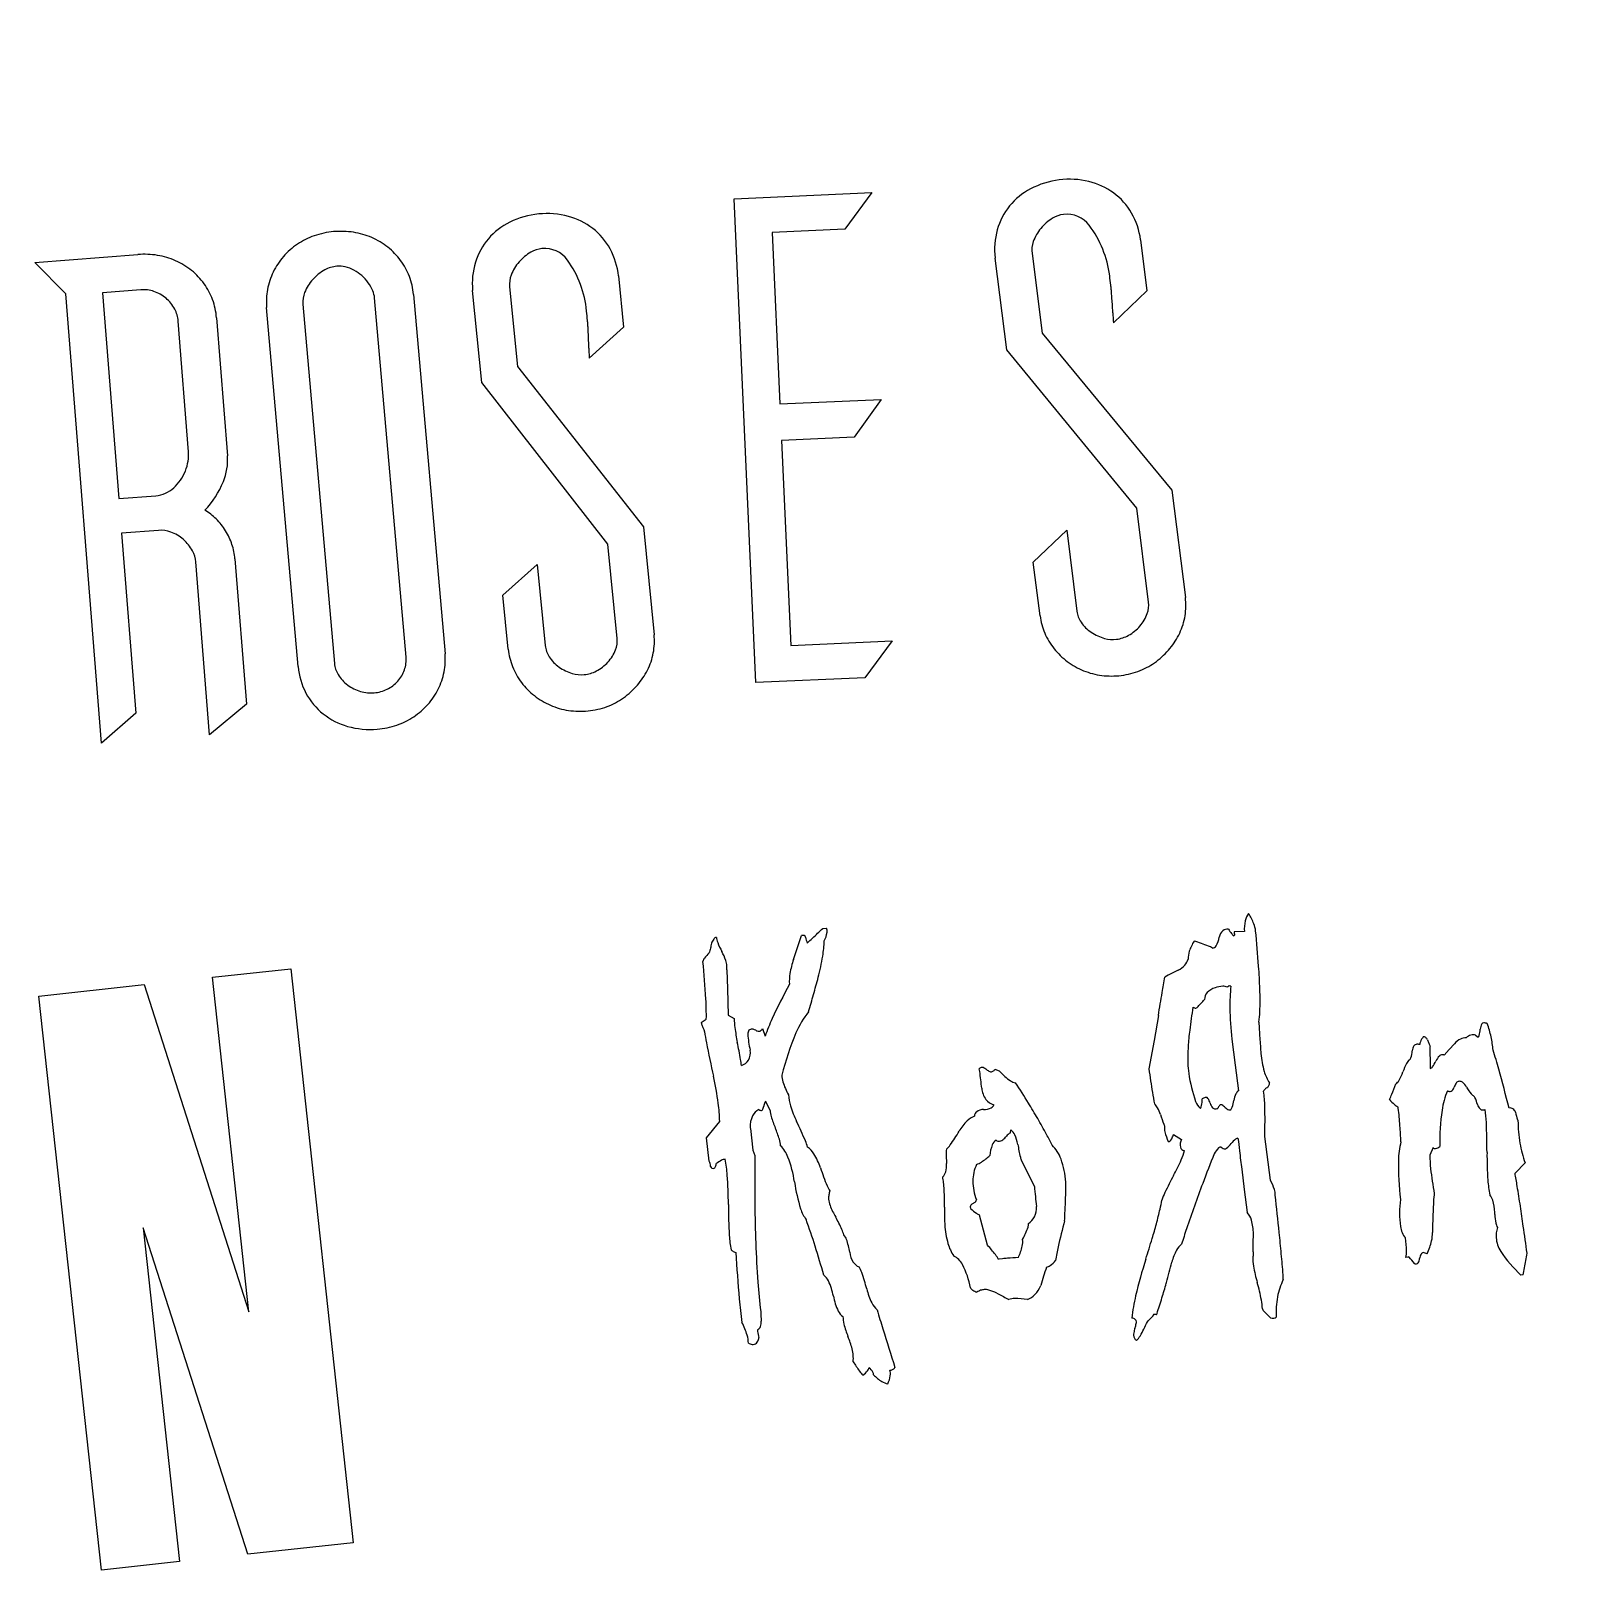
# Model space of a CAD drawing. Extents: x 7.4 to 31.4, y 13.7 to 28.6.
# Drawn here: x 17.107 to 19.768, y 23.332 to 25.981 of the extents above; entities that cross this region are included whole.
import ezdxf

# ---------------------------------------------------------------- set-up
doc = ezdxf.new("R2010")
doc.units = 0
doc.header["$MEASUREMENT"] = 0
doc.layers.add('APS_GEOMETRY', color=7, linetype='Continuous')

msp = doc.modelspace()

# ---------------------------------------------------------------- linework, layer by layer
at = {"layer": 'APS_GEOMETRY'}
for p, q in [((18.317357, 25.692323), (18.55431, 25.702945)), ((18.354691, 24.859538), (18.317357, 25.692323)), ((18.55431, 25.702945), (18.507582, 25.639765)), ((18.507582, 25.639765), (18.382779, 25.63417)), ((18.382779, 25.63417), (18.396006, 25.339129)), ((19.016635, 25.621579), (19.027656, 25.533608)), ((17.113295, 25.582252), (17.290968, 25.59628)), ((17.167183, 25.528757), (17.113295, 25.582252)), ((18.786255, 25.432), (18.766432, 25.590233)), ((18.829839, 25.598177), (18.847015, 25.461079)), ((18.118029, 25.559375), (18.126791, 25.471151)), ((17.228265, 24.755114), (17.167183, 25.528757)), ((17.296013, 25.535463), (17.230012, 25.530252)), ((17.230012, 25.530252), (17.25797, 25.176144)), ((17.752453, 24.90334), (17.698257, 25.52158)), ((17.765358, 25.527462), (17.819553, 24.909222)), ((17.882866, 25.375764), (17.867105, 25.534454)), ((17.930695, 25.540769), (17.944351, 25.403277)), ((19.027656, 25.533608), (18.970116, 25.478822)), ((17.566637, 24.887051), (17.512442, 25.505291)), ((17.574954, 25.510771), (17.629149, 24.892531)), ((17.378094, 25.256543), (17.360315, 25.481735)), ((17.426278, 25.487421), (17.445037, 25.249818)), ((18.126791, 25.471151), (18.067867, 25.417858)), ((18.847015, 25.461079), (19.070594, 25.190864)), ((19.010121, 25.159499), (18.786255, 25.432)), ((17.944351, 25.403277), (18.160931, 25.127419)), ((18.099673, 25.097615), (17.882866, 25.375764)), ((18.396006, 25.339129), (18.57027, 25.346941)), ((18.57027, 25.346941), (18.523619, 25.282035)), ((18.523619, 25.282035), (18.398816, 25.27644)), ((18.398816, 25.27644), (18.414647, 24.923312)), ((17.25797, 25.176144), (17.321675, 25.181174)), ((19.070594, 25.190864), (19.093781, 25.005782)), ((19.030373, 24.997838), (19.010121, 25.159499)), ((17.326388, 25.121486), (17.262683, 25.116456)), ((18.160931, 25.127419), (18.179366, 24.941803)), ((18.831985, 25.066978), (18.889524, 25.121763)), ((18.889524, 25.121763), (18.906986, 24.98238)), ((17.262683, 25.116456), (17.287107, 24.807114)), ((18.115775, 24.935488), (18.099673, 25.097615)), ((17.457891, 25.072387), (17.477648, 24.822158)), ((17.414215, 24.769795), (17.390743, 25.067085)), ((17.919224, 25.009689), (17.978149, 25.062982)), ((17.978149, 25.062982), (17.992032, 24.923198)), ((18.843578, 24.974437), (18.831985, 25.066978)), ((17.928441, 24.916882), (17.919224, 25.009689)), ((18.414647, 24.923312), (18.588911, 24.931124)), ((18.588911, 24.931124), (18.542066, 24.867938)), ((18.542066, 24.867938), (18.354691, 24.859538)), ((17.287107, 24.807114), (17.228265, 24.755114)), ((17.477648, 24.822158), (17.414215, 24.769795)), ((18.469786, 24.436497), (18.475841, 24.436848)), ((19.195264, 24.431173), (19.177672, 24.430761)), ((18.419423, 24.383159), (18.426135, 24.403594)), ((18.426135, 24.403594), (18.432848, 24.424029)), ((19.178594, 24.425347), (19.176883, 24.423425)), ((17.419532, 24.352463), (17.554143, 24.367093)), ((17.482143, 23.776372), (17.419532, 24.352463)), ((17.554143, 24.367093), (17.661519, 23.379122)), ((18.304456, 24.364953), (18.305595, 24.332217)), ((19.064028, 24.355683), (19.058275, 24.352768)), ((19.081289, 24.364428), (19.064028, 24.355683)), ((17.120671, 24.319982), (17.301825, 24.33967)), ((17.301825, 24.33967), (17.482143, 23.776372)), ((18.305595, 24.332217), (18.307132, 24.287355)), ((17.228046, 23.332011), (17.120671, 24.319982)), ((18.260507, 24.274326), (18.269272, 24.280301)), ((18.307132, 24.287355), (18.317205, 24.281257)), ((19.047233, 24.286523), (19.039767, 24.243721)), ((18.366191, 24.264051), (18.370595, 24.250943)), ((19.039767, 24.243721), (19.031005, 24.194466)), ((19.173812, 24.245873), (19.179436, 24.201248)), ((19.593294, 24.252575), (19.597743, 24.249188)), ((19.539386, 24.21847), (19.547727, 24.227838)), ((19.547727, 24.227838), (19.556781, 24.238006)), ((18.773739, 24.190486), (18.766264, 24.193697)), ((19.179436, 24.201248), (19.18506, 24.156623)), ((18.378928, 24.123255), (18.371413, 24.138613)), ((18.269562, 24.076216), (18.292234, 24.104258)), ((18.344501, 24.093316), (18.345191, 24.092141)), ((18.345191, 24.092141), (18.349226, 24.054714)), ((18.79263, 24.08467), (18.79356, 24.089584)), ((18.274335, 24.035793), (18.269562, 24.076216)), ((19.073392, 24.081508), (19.087238, 24.073199)), ((19.240126, 24.003094), (19.230291, 24.078455)), ((19.520057, 24.059414), (19.51474, 24.046349)), ((18.349226, 24.054714), (18.352723, 24.045805)), ((18.811819, 24.03658), (18.833824, 23.992297)), ((19.678324, 24.032749), (19.661109, 24.01535)), ((19.19075, 24.021796), (19.19511, 23.987197)), ((19.19511, 23.987197), (19.200231, 23.947326)), ((18.753436, 23.891053), (18.739485, 23.943092)), ((19.626364, 23.944087), (19.626153, 23.947719)), ((17.300256, 23.920803), (17.362657, 23.346641)), ((17.479979, 23.359392), (17.300256, 23.920803)), ((19.210201, 23.872922), (19.210101, 23.87136)), ((19.210358, 23.880031), (19.210201, 23.872922)), ((19.476344, 23.870393), (19.473317, 23.870218)), ((19.508302, 23.877106), (19.503202, 23.878632)), ((19.510002, 23.876597), (19.508302, 23.877106)), ((18.772852, 23.867197), (18.771861, 23.866608)), ((18.778922, 23.867929), (18.772852, 23.867197)), ((19.674919, 23.839991), (19.671287, 23.839781)), ((18.362822, 23.777291), (18.363085, 23.772751)), ((18.363085, 23.772751), (18.363804, 23.76034)), ((19.037748, 23.769037), (19.039659, 23.771426)), ((19.039659, 23.771426), (19.039691, 23.772187)), ((17.661519, 23.379122), (17.479979, 23.359392)), ((17.362657, 23.346641), (17.228046, 23.332011))]:
    msp.add_line(p, q, dxfattribs=at)
for centre, radius, start, end in [((19.495545, 4.630207), 24, 61.299397, 119.092201), ((18.881521, 25.6059), 0.116703, 117.736792, 140.720498), ((18.894665, 25.580903), 0.144945, 97.140763, 117.736792), ((18.89443, 25.582786), 0.143047, 76.484481, 97.140763), ((18.900101, 25.60638), 0.118782, 53.790803, 76.484481), ((18.877762, 25.608975), 0.111846, 140.720498, 164.548208), ((18.904136, 25.611892), 0.11195, 29.897014, 53.790803), ((17.995057, 25.521839), 0.144945, 95.671963, 116.267991), ((17.99487, 25.523728), 0.143047, 75.01568, 95.671963), ((18.001144, 25.547168), 0.118782, 52.322002, 75.01568), ((18.908411, 25.588338), 0.082633, 121.71028, 140.170341), ((18.88966, 25.618685), 0.04696, 97.140763, 121.71028), ((18.889813, 25.617462), 0.048194, 37.059271, 97.140763), ((18.894335, 25.606257), 0.123255, 7.140763, 29.897014), ((17.634564, 25.5123), 0.122921, 109.135951, 124.201491), ((17.64007, 25.496433), 0.139716, 95.009811, 109.135951), ((17.640348, 25.493261), 0.1429, 81.184878, 95.009811), ((17.642849, 25.509387), 0.126581, 66.491145, 81.184878), ((17.982558, 25.547165), 0.116703, 116.267991, 139.251697), ((18.005319, 25.552576), 0.11195, 28.428213, 52.322002), ((18.889696, 25.605676), 0.124228, 164.548208, 187.140763), ((18.901553, 25.594057), 0.073704, 140.170341, 160.671622), ((18.783621, 25.537267), 0.181265, 7.140763, 37.059271), ((17.635654, 25.510696), 0.124861, 124.201491, 139.023686), ((17.643154, 25.510089), 0.125816, 51.731587, 66.491145), ((17.646478, 25.514303), 0.120448, 36.644881, 51.731587), ((17.978879, 25.550335), 0.111846, 139.251697, 163.079407), ((18.008988, 25.528919), 0.082633, 120.241479, 138.70154), ((17.991022, 25.559737), 0.04696, 95.671963, 120.241479), ((17.991144, 25.55851), 0.048194, 35.59047, 95.671963), ((17.995377, 25.547194), 0.123255, 5.671963, 28.428213), ((18.874026, 25.603713), 0.044532, 160.671622, 187.140763), ((17.301929, 25.457446), 0.139265, 80.565664, 94.514358), ((17.303846, 25.468983), 0.12757, 65.98827, 80.565664), ((17.304557, 25.470579), 0.125823, 51.236041, 65.98827), ((17.632778, 25.513194), 0.121051, 139.023686, 154.078639), ((17.638024, 25.523064), 0.053134, 95.009811, 118.61928), ((17.63748, 25.529279), 0.046896, 77.265139, 95.009811), ((17.635035, 25.51846), 0.057987, 61.319743, 77.265139), ((17.65172, 25.518202), 0.113916, 20.738199, 36.644881), ((17.990725, 25.546731), 0.124228, 163.079407, 185.671963), ((18.00228, 25.534813), 0.073704, 138.70154, 159.202821), ((17.882931, 25.481064), 0.181265, 5.671963, 35.59047), ((17.309765, 25.477065), 0.117505, 35.967551, 51.236041), ((17.631258, 25.513933), 0.11936, 154.078639, 169.325223), ((17.646493, 25.503839), 0.073765, 137.919651, 158.444759), ((17.650479, 25.50024), 0.079136, 118.61928, 137.919651), ((17.627616, 25.504899), 0.073445, 48.577714, 61.319743), ((17.626552, 25.503693), 0.075054, 35.973567, 48.577714), ((17.629933, 25.506147), 0.070876, 22.710238, 35.973567), ((17.649307, 25.517289), 0.116496, 5.009811, 20.738199), ((17.975009, 25.545171), 0.044532, 159.202821, 185.671963), ((17.63597, 25.393491), 1.337887, 6.450486, 7.140763), ((17.30051, 25.478506), 0.057135, 71.536665, 94.514358), ((17.298851, 25.473536), 0.062374, 49.557709, 71.536665), ((17.297771, 25.472269), 0.064038, 28.138434, 49.557709), ((17.313837, 25.48002), 0.112473, 20.052165, 35.967551), ((17.624836, 25.515143), 0.112826, 169.325223, 185.009811), ((17.61914, 25.514644), 0.044355, 158.444759, 185.009811), ((17.658475, 25.518092), 0.039935, 5.009811, 22.710238), ((18.655962, 25.508811), 0.311397, 5.019667, 6.450486), ((18.069417, 25.457292), 0.9002, 4.524665, 5.019667), ((17.092022, 25.379946), 1.88065, 4.182196, 4.524665), ((17.307702, 25.477581), 0.052776, 4.514358, 28.138434), ((17.308674, 25.478136), 0.11797, 4.514358, 20.052165), ((16.731971, 25.366752), 1.337887, 4.981686, 5.671963), ((18.286558, 25.467294), 0.682925, 3.239175, 4.182196), ((18.416613, 25.474655), 0.552662, 2.190891, 3.239175), ((19.25694, 25.506803), 0.28828, 182.190891, 184.199657), ((17.754584, 25.45589), 0.311397, 3.550866, 4.981686), ((17.166911, 25.419422), 0.9002, 3.055864, 3.550866), ((16.187855, 25.367155), 1.88065, 2.713395, 3.055864), ((19.103567, 25.495541), 0.134494, 184.199657, 187.140763), ((17.384238, 25.423855), 0.682925, 1.770374, 2.713395), ((17.514438, 25.42788), 0.552662, 0.72209, 1.770374), ((18.355313, 25.438478), 0.28828, 180.72209, 182.730857), ((18.201702, 25.431151), 0.134494, 182.730857, 185.671963), ((17.313338, 25.25143), 0.064957, 350.575251, 4.514358), ((17.294674, 25.254529), 0.083878, 338.315449, 350.575251), ((17.349024, 25.242238), 0.096312, 337.513053, 4.514358), ((17.301423, 25.250967), 0.076198, 312.262637, 325.442538), ((17.298408, 25.253044), 0.079859, 325.442538, 338.315449), ((17.286573, 25.268089), 0.163903, 316.894809, 337.513053), ((17.317565, 25.233229), 0.052217, 274.514358, 293.383723), ((17.317586, 25.233181), 0.052164, 293.383723, 312.262637), ((17.356695, 25.071181), 0.098304, 45.329442, 59.736526), ((17.33037, 25.071048), 0.050596, 69.890793, 94.514358), ((17.349346, 25.063748), 0.108757, 31.635661, 45.329442), ((17.34719, 25.062419), 0.11129, 18.236655, 31.635661), ((17.324517, 25.055062), 0.067619, 48.632954, 69.890793), ((17.320355, 25.050335), 0.073917, 29.081529, 48.632954), ((17.352089, 25.064033), 0.106131, 4.514358, 18.236655), ((17.343809, 25.063379), 0.04708, 4.514358, 29.081529), ((18.988298, 24.992567), 0.042404, 340.17394, 7.140763), ((18.983961, 24.992024), 0.110679, 350.901922, 7.140763), ((18.95333, 24.988186), 0.11061, 187.140763, 203.122887), ((18.949853, 24.987751), 0.043202, 187.140763, 214.266518), ((18.96741, 24.999713), 0.064447, 214.266518, 236.406402), ((18.965426, 25.000813), 0.066718, 318.748405, 340.17394), ((18.984921, 24.99187), 0.109706, 334.59076, 350.901922), ((18.073578, 24.931297), 0.042404, 338.705139, 5.671963), ((18.069229, 24.930865), 0.110679, 349.433121, 5.671963), ((18.95845, 24.990373), 0.116177, 203.122887, 218.714954), ((18.975757, 25.012279), 0.079533, 236.406402, 254.707048), ((18.9688, 24.986834), 0.053154, 254.707048, 277.140763), ((18.96844, 24.989706), 0.056048, 277.140763, 299.497821), ((18.958937, 25.006504), 0.075349, 299.497821, 318.748405), ((18.967055, 25.000357), 0.129486, 320.662491, 334.59076), ((17.706583, 24.899319), 0.113403, 349.137773, 5.009811), ((18.03851, 24.927814), 0.11061, 185.671963, 201.654087), ((18.035023, 24.927467), 0.043202, 185.671963, 212.797717), ((18.050925, 24.940127), 0.066718, 317.279604, 338.705139), ((18.070185, 24.930686), 0.109706, 333.121959, 349.433121), ((18.964195, 24.994978), 0.12354, 218.714954, 233.430161), ((18.962035, 25.004471), 0.135976, 307.072275, 320.662491), ((17.685372, 24.89746), 0.11919, 185.009811, 208.019878), ((17.673189, 24.896392), 0.044208, 185.009811, 211.574862), ((17.696785, 24.899706), 0.056036, 317.60384, 340.970876), ((17.699665, 24.898713), 0.052991, 340.970876, 5.009811), ((18.043684, 24.929868), 0.116177, 201.654087, 217.246153), ((18.052881, 24.938975), 0.064447, 212.797717, 234.937602), ((18.061547, 24.951323), 0.079533, 234.937602, 253.238248), ((18.044584, 24.945982), 0.075349, 298.029021, 317.279604), ((18.966783, 24.998466), 0.127883, 233.430161, 247.891937), ((18.971689, 24.991693), 0.119961, 291.729682, 307.072275), ((17.690077, 24.906771), 0.064031, 211.574862, 233.586145), ((17.694246, 24.912423), 0.071055, 233.586145, 253.723405), ((17.692177, 24.903913), 0.062277, 296.336029, 317.60384), ((17.705047, 24.899614), 0.114967, 333.37474, 349.137773), ((18.049545, 24.934324), 0.12354, 217.246153, 231.961361), ((18.05394, 24.926065), 0.053154, 253.238248, 275.671963), ((18.053654, 24.928945), 0.056048, 275.671963, 298.029021), ((18.04763, 24.94387), 0.135976, 305.603475, 319.19369), ((18.052542, 24.939629), 0.129486, 319.19369, 333.121959), ((18.965135, 24.994409), 0.123504, 247.891937, 262.859668), ((18.966638, 25.006408), 0.135597, 262.859668, 277.140763), ((18.96701, 25.003434), 0.1326, 277.140763, 291.729682), ((17.681404, 24.895348), 0.114695, 208.019878, 231.482743), ((17.692175, 24.905332), 0.063667, 253.723405, 275.009811), ((17.692326, 24.903612), 0.06194, 275.009811, 296.336029), ((17.700148, 24.90207), 0.120448, 318.288034, 333.37474), ((18.052222, 24.937745), 0.127883, 231.961361, 246.423136), ((18.056953, 24.930849), 0.119961, 290.260881, 305.603475), ((17.684105, 24.898742), 0.119033, 231.482743, 254.23704), ((17.696141, 24.905642), 0.125816, 303.528476, 318.288034), ((18.05047, 24.933732), 0.123504, 246.423136, 261.390867), ((18.05228, 24.945688), 0.135597, 261.390867, 275.671963), ((18.052576, 24.942706), 0.1326, 275.671963, 290.260881), ((17.690483, 24.921338), 0.142512, 254.23704, 275.009811), ((17.690449, 24.921725), 0.1429, 275.009811, 288.834743), ((17.695718, 24.90628), 0.126581, 288.834743, 303.528476), ((19.229695, 24.441923), 0.033712, 143.51221, 166.618537), ((19.107708, 24.402209), 0.112134, 22.095814, 32.204363), ((15.271062, 27.830347), 4.663695, 313.003235, 313.304667), ((18.426767, 24.437892), 0.051032, 333.061344, 350.788973), ((18.466456, 24.431455), 0.010824, 350.788973, 29.882832), ((19.17071, 24.418207), 0.018883, 131.192765, 170.323164), ((19.165726, 24.423902), 0.011315, 79.925283, 131.192765), ((19.295964, 24.524601), 0.156433, 214.925283, 218.309801), ((19.181789, 24.429649), 0.004264, 164.882832, 189.657973), ((19.195015, 24.431899), 0.01768, 189.657973, 201.75273), ((19.259283, 24.434884), 0.064126, 166.618537, 183.317781), ((19.170239, 24.427595), 0.044647, 6.044092, 22.095814), ((16.725445, 24.188854), 2.501068, 4.181905, 5.585736), ((19.71592, 24.039029), 1.484811, 165.498892, 165.843007), ((18.296982, 24.406021), 0.019183, 141.133338, 165.498892), ((18.288827, 24.412594), 0.008708, 104.627714, 141.133338), ((18.323779, 24.425668), 0.037441, 187.131856, 200.910206), ((18.417054, 24.461305), 0.137292, 200.910206, 208.092922), ((18.435094, 24.417862), 0.006563, 67.757816, 110.017025), ((18.436035, 24.420163), 0.004077, 13.325761, 67.757816), ((18.588217, 24.45621), 0.152316, 193.325761, 195.293914), ((18.575395, 24.452703), 0.139022, 195.293914, 197.354025), ((17.626094, 25.305171), 1.210771, 312.41164, 313.003235), ((18.270277, 24.421814), 0.202107, 350.610668, 358.003235), ((19.180085, 24.370359), 0.083947, 148.183588, 161.516372), ((19.004508, 24.068851), 0.361137, 69.04334, 73.22255), ((19.122719, 24.377499), 0.030627, 54.657973, 69.04334), ((19.139371, 24.410991), 0.008575, 277.131856, 328.325761), ((19.113269, 24.427095), 0.039245, 328.325761, 351.628412), ((19.217927, 24.46295), 0.056981, 218.309801, 223.919076), ((16.534961, 24.214405), 1.73643, 3.317781, 5.458683), ((18.278443, 24.376038), 0.015343, 143.758113, 166.618537), ((18.315799, 24.348655), 0.06166, 132.41164, 143.758113), ((19.507867, 24.091509), 1.270241, 165.843007, 166.215052), ((18.193487, 24.341967), 0.116132, 19.631634, 28.092922), ((18.273298, 24.370436), 0.031395, 3.317781, 19.631634), ((18.564579, 24.333211), 0.15351, 161.011576, 170.44278), ((18.058019, 24.456913), 0.417247, 345.467463, 350.610668), ((19.075186, 24.389166), 0.02386, 318.317781, 346.618537), ((19.138606, 24.384225), 0.040212, 161.516372, 180.828228), ((18.259835, 24.369757), 0.044879, 353.855459, 358.554139), ((18.26105, 24.369726), 0.043664, 358.554139, 3.317781), ((18.494587, 24.344995), 0.082532, 170.44278, 183.317781), ((15.292436, 25.208423), 3.283093, 344.347373, 344.882832), ((15.750149, 24.876822), 3.349378, 350.536447, 350.998336), ((19.064728, 24.398478), 0.037864, 295.937646, 318.317781), ((18.195941, 24.296374), 1.026647, 1.990703, 4.181905), ((19.453048, 23.782434), 1.18089, 151.813514, 155.017025), ((15.251684, 25.219842), 3.325415, 343.815333, 344.347373), ((11.745952, 25.544276), 7.408822, 350.225888, 350.536447), ((19.14342, 24.314514), 0.016701, 137.408401, 181.027171), ((19.151995, 24.306631), 0.028349, 104.271844, 137.408401), ((19.16051, 24.293651), 0.043323, 93.317781, 110.967905), ((19.15899, 24.319868), 0.017062, 65.017025, 93.317781), ((19.173248, 24.329055), 0.009442, 133.123352, 138.317781), ((19.186992, 24.314379), 0.029548, 130.187679, 133.123352), ((19.169158, 24.335492), 0.001912, 89.232164, 130.187679), ((19.169051, 24.327537), 0.009868, 71.516372, 89.232164), ((19.440416, 24.304414), 0.270195, 173.095613, 181.027171), ((18.644195, 24.311954), 0.578122, 358.109503, 1.990703), ((17.775243, 24.286306), 0.494066, 359.303605, 3.317781), ((20.069112, 24.142437), 0.975235, 170.647967, 173.001605), ((19.112533, 24.309499), 0.010302, 236.447884, 252.761736), ((19.111411, 24.305881), 0.006515, 252.761736, 273.317781), ((19.111605, 24.302523), 0.003151, 273.317781, 314.81425), ((18.953319, 24.46184), 0.227731, 314.81425, 319.590811), ((19.73038, 24.309613), 0.560206, 181.027171, 186.533265), ((18.270447, 24.274902), 0.009957, 183.317781, 200.42051), ((18.291443, 24.282719), 0.032361, 200.42051, 209.882832), ((18.457845, 24.283995), 0.140666, 181.115183, 187.523138), ((18.642912, 24.159914), 0.287128, 155.017025, 161.516372), ((18.564183, 24.197192), 0.152638, 141.151892, 157.146961), ((19.103901, 24.296781), 0.118166, 349.518296, 358.109503), ((21.672013, 24.417424), 2.456034, 183.317781, 183.954375), ((19.626468, 24.260034), 0.025406, 151.888216, 173.855459), ((19.607459, 24.270188), 0.003854, 93.317781, 151.888216), ((19.602678, 24.241574), 0.032781, 76.618537, 82.007849), ((19.601801, 24.237886), 0.036572, 71.516372, 76.618537), ((19.433658, 24.209057), 0.190629, 12.290408, 19.46212), ((18.235326, 24.250473), 0.032361, 20.42051, 29.882832), ((18.256323, 24.25829), 0.009957, 3.317781, 20.42051), ((18.515763, 24.289033), 0.251317, 186.894116, 191.32251), ((18.689898, 24.314641), 0.374734, 187.523138, 191.447884), ((18.353022, 24.254811), 0.012327, 147.290408, 183.317781), ((18.499875, 24.263324), 0.159426, 183.317781, 193.183588), ((18.348721, 24.250906), 0.012186, 107.354025, 119.882832), ((18.347986, 24.253261), 0.009719, 93.317781, 107.354025), ((18.34787, 24.255259), 0.007717, 75.667657, 93.317781), ((18.342336, 24.233599), 0.030073, 66.75273, 75.667657), ((18.36878, 24.295157), 0.036925, 246.75273, 254.027735), ((18.360076, 24.264748), 0.005295, 254.027735, 273.317781), ((18.360119, 24.264004), 0.004549, 273.317781, 308.309801), ((18.354024, 24.271719), 0.014381, 308.309801, 327.780103), ((18.878829, 24.064584), 0.494087, 157.146961, 166.017254), ((19.592318, 24.200967), 0.494862, 173.001605, 176.305923), ((21.673223, 24.417508), 2.457247, 183.954375, 184.590811), ((19.549557, 24.218031), 0.056388, 145.749189, 155.671806), ((19.503353, 24.242773), 0.007006, 54.950296, 93.317781), ((19.502325, 24.241307), 0.008797, 20.84335, 54.950296), ((20.239836, 24.5221), 0.78036, 200.84335, 201.286921), ((19.582337, 24.21525), 0.034219, 116.114303, 138.317781), ((19.576101, 24.227971), 0.020052, 86.977589, 116.114303), ((19.590232, 24.235382), 0.018166, 105.846589, 136.027171), ((19.588844, 24.24027), 0.013085, 70.119191, 105.846589), ((19.592569, 24.253794), 0.006927, 318.317781, 345.667657), ((19.525684, 24.270883), 0.07596, 345.667657, 353.855459), ((19.447997, 24.21218), 0.175955, 4.825217, 12.290408), ((20.542935, 24.69493), 2.318726, 191.32251, 192.780103), ((16.940201, 23.960318), 1.410478, 10.229008, 11.447884), ((18.320122, 24.222095), 0.025007, 330.582555, 11.224944), ((19.428381, 24.211551), 0.330583, 176.305923, 181.238649), ((19.375772, 24.232573), 0.152366, 184.419487, 196.063071), ((19.433069, 24.229917), 0.051414, 341.516372, 355.187679), ((19.501042, 24.22472), 0.016763, 145.442798, 176.977589), ((19.492518, 24.230591), 0.006412, 93.317781, 145.442798), ((19.49327, 24.217617), 0.019408, 86.192765, 93.317781), ((19.493189, 24.216402), 0.020626, 79.281538, 86.192765), ((19.510288, 24.235785), 0.013292, 155.671806, 176.192765), ((20.172068, 24.495696), 0.70763, 201.286921, 201.75273), ((19.521531, 24.231637), 0.006944, 164.882832, 180.59147), ((22.064528, 24.257889), 2.550077, 180.59147, 181.408629), ((19.552438, 24.19527), 0.030379, 135.137951, 155.42051), ((19.536146, 24.211483), 0.007394, 93.317781, 135.137951), ((19.536351, 24.207964), 0.01092, 83.855459, 93.317781), ((19.53622, 24.206749), 0.012141, 74.882832, 83.855459), ((18.735298, 23.9453), 0.931634, 15.482811, 17.598877), ((18.164099, 24.181172), 0.166814, 6.684242, 10.229008), ((18.325144, 24.219263), 0.019242, 283.937436, 330.582555), ((18.743934, 24.191188), 0.006064, 119.882832, 146.447884), ((18.718722, 24.187495), 0.021353, 7.477423, 19.263177), ((17.808352, 24.068007), 0.939531, 5.703725, 7.477423), ((18.743934, 24.191188), 0.006064, 93.317781, 119.882832), ((18.743845, 24.19271), 0.00454, 64.068955, 93.317781), ((18.72989, 24.16401), 0.036452, 53.845321, 64.068955), ((18.769555, 24.218296), 0.03078, 233.845321, 245.910206), ((18.759464, 24.195726), 0.006057, 245.910206, 273.317781), ((18.759483, 24.195396), 0.005727, 273.317781, 301.928241), ((18.75341, 24.205142), 0.01721, 301.928241, 318.317781), ((18.868068, 24.280414), 0.130326, 223.631881, 234.817127), ((19.53223, 24.253206), 0.504656, 186.684242, 189.028374), ((19.224118, 24.207134), 0.126273, 181.238649, 189.223922), ((19.30154, 24.211199), 0.075118, 196.063071, 212.675535), ((19.395358, 24.213778), 0.076778, 329.627714, 341.516372), ((19.560813, 24.15847), 0.097676, 152.099378, 161.516372), ((19.49355, 24.194085), 0.021566, 131.977589, 152.099378), ((19.475462, 24.215746), 0.006716, 303.062662, 341.516372), ((19.511294, 24.204077), 0.009706, 293.873826, 322.953245), ((19.47763, 24.229487), 0.051884, 322.953245, 335.42051), ((16.000751, 23.187827), 3.769152, 14.430822, 15.482811), ((17.685179, 24.053307), 0.6102, 7.75045, 12.17574), ((18.432605, 24.182582), 0.033251, 177.607188, 198.061344), ((18.533947, 24.21563), 0.139845, 198.061344, 207.994644), ((18.80273, 24.187733), 0.016929, 234.817127, 266.192765), ((16.895678, 22.947333), 2.264847, 31.65099, 32.698389), ((20.933502, 24.475857), 1.923506, 189.028374, 190.229008), ((19.379168, 24.229983), 0.28299, 188.758113, 198.81263), ((19.229631, 24.169819), 0.008899, 301.215052, 334.263177), ((19.23063, 24.169337), 0.00779, 334.263177, 9.657973), ((19.166487, 24.269293), 0.30651, 337.288189, 340.838347), ((19.443128, 24.185783), 0.02141, 307.007849, 329.627714), ((19.540228, 24.169279), 0.017397, 317.098906, 339.819215), ((19.602597, 24.146355), 0.049052, 151.122047, 159.819215), ((19.563847, 24.167727), 0.004799, 123.062662, 151.122047), ((19.566271, 24.164002), 0.009242, 108.249198, 123.062662), ((19.566226, 24.16414), 0.009098, 93.317781, 108.249198), ((19.566109, 24.166159), 0.007075, 49.865939, 93.317781), ((19.549911, 24.146946), 0.032205, 29.882832, 49.865939), ((19.642514, 24.198522), 0.073797, 208.781126, 219.475967), ((18.396876, 24.125702), 0.029246, 157.76955, 171.127363), ((18.37331, 24.135334), 0.003789, 120.063007, 157.76955), ((18.501243, 24.158102), 0.09114, 185.107692, 197.178809), ((18.78061, 24.164512), 0.037509, 184.786582, 216.464777), ((18.770637, 24.157142), 0.025108, 216.464777, 255.439085), ((19.135168, 24.146858), 0.025219, 198.81263, 232.953245), ((19.069643, 24.145359), 0.053668, 339.688403, 350.788973), ((19.101736, 24.140155), 0.021156, 350.788973, 8.51221), ((19.137369, 24.113803), 0.03295, 108.5729, 116.516372), ((19.129732, 24.136531), 0.008972, 93.317781, 108.5729), ((19.129443, 24.141528), 0.003968, 36.223024, 93.317781), ((19.11409, 24.130282), 0.022998, 13.325761, 36.223024), ((19.103126, 24.152586), 0.075068, 341.326651, 350.637398), ((19.217941, 24.133655), 0.041296, 154.169709, 170.637398), ((19.192234, 24.146099), 0.012737, 124.281538, 154.169709), ((19.234718, 24.153916), 0.006852, 135.455376, 161.516372), ((19.020077, 24.124489), 0.210527, 1.527871, 8.632327), ((19.245993, 24.142819), 0.022671, 121.215052, 135.455376), ((19.369913, 24.184149), 0.085984, 330.582555, 337.288189), ((19.517864, 24.20865), 0.098945, 222.41164, 229.590811), ((19.663963, 24.105626), 0.129712, 156.75273, 172.078497), ((19.549592, 24.16802), 0.012186, 246.75273, 259.281538), ((19.549133, 24.165596), 0.009719, 259.281538, 273.317781), ((19.549415, 24.160741), 0.004856, 273.317781, 317.098906), ((19.596291, 24.160451), 0.013914, 219.475967, 244.263177), ((19.585211, 24.142259), 0.007577, 23.116658, 48.317781), ((19.485958, 24.09989), 0.115495, 16.710279, 23.116658), ((18.020699, 24.098972), 0.271587, 1.115183, 7.75045), ((18.388515, 24.094737), 0.044036, 154.260137, 181.84898), ((18.369479, 24.103915), 0.022904, 115.647459, 154.260137), ((18.365238, 24.133045), 0.010205, 236.231946, 252.613558), ((18.364105, 24.129428), 0.006414, 252.613558, 273.317781), ((18.364368, 24.124895), 0.001874, 273.317781, 334.019198), ((18.34661, 24.133549), 0.021628, 334.019198, 351.127363), ((18.425456, 24.125952), 0.046606, 183.317781, 196.583989), ((18.547585, 24.162323), 0.174037, 196.583989, 203.437895), ((18.61498, 24.193264), 0.210188, 197.178809, 205.119191), ((18.744334, 24.078228), 0.037564, 111.062453, 134.326868), ((18.740348, 24.113333), 0.009514, 126.75765, 180.304994), ((18.746247, 24.105436), 0.019371, 89.951321, 126.75765), ((18.746291, 24.157734), 0.032926, 269.951321, 293.976691), ((18.756209, 24.135433), 0.00852, 293.976691, 342.28027), ((17.734701, 23.464533), 1.279222, 30.257309, 31.65099), ((19.024001, 24.115669), 0.024914, 29.138773, 48.317781), ((18.994222, 24.099068), 0.059007, 16.710279, 29.138773), ((20.096534, 24.481513), 1.10782, 199.263177, 200.17618), ((19.154848, 24.139936), 0.018887, 193.325761, 220.723138), ((19.144624, 24.131135), 0.005397, 220.723138, 273.317781), ((19.144093, 24.1403), 0.014578, 273.317781, 280.442798), ((19.139082, 24.167485), 0.04222, 280.442798, 284.627714), ((19.165765, 24.121278), 0.016892, 141.330569, 161.516372), ((19.155024, 24.129874), 0.003134, 93.317781, 141.330569), ((19.154996, 24.130343), 0.002664, 56.447884, 93.317781), ((19.127166, 24.08838), 0.053018, 48.317781, 56.447884), ((19.175968, 24.143188), 0.020368, 228.317781, 248.300888), ((19.170092, 24.12842), 0.004475, 248.300888, 291.75273), ((19.162466, 24.132531), 0.012431, 318.317781, 341.326651), ((18.405655, 24.108101), 0.825168, 357.941076, 1.527871), ((19.474074, 24.157215), 0.031394, 229.590811, 242.354025), ((19.45117, 24.125715), 0.009117, 7.754256, 23.873826), ((19.144531, 24.08396), 0.318586, 5.036139, 7.754256), ((18.684261, 24.043399), 0.780639, 3.922996, 5.036139), ((19.952719, 24.065447), 0.42125, 172.078497, 180.565296), ((19.614177, 24.138599), 0.018441, 197.354025, 224.503706), ((19.605269, 24.129843), 0.00595, 224.503706, 273.317781), ((19.604632, 24.140831), 0.016957, 273.317781, 281.447884), ((19.6059, 24.134567), 0.010566, 281.447884, 291.75273), ((19.381087, 24.092799), 0.23095, 2.37859, 7.953245), ((19.652691, 24.11871), 0.008602, 55.912425, 101.447884), ((19.651702, 24.117249), 0.010366, 14.627714, 55.912425), ((19.862194, 24.168448), 0.206265, 193.622628, 197.354025), ((18.233855, 24.026313), 0.167907, 16.335248, 23.437895), ((17.595418, 23.705901), 0.919876, 23.363031, 25.646438), ((18.414958, 24.257072), 0.335472, 324.800855, 329.627714), ((18.775174, 24.046654), 0.081701, 134.326868, 150.042893), ((18.842008, 24.025775), 0.077329, 131.735837, 138.317781), ((18.794334, 24.079216), 0.005715, 107.354025, 131.735837), ((18.777498, 24.070142), 0.025218, 25.354008, 50.438878), ((18.047301, 23.646889), 0.917321, 28.3145, 30.257309), ((19.092191, 24.11246), 0.037817, 200.17618, 205.119191), ((19.086783, 24.093025), 0.029031, 173.309801, 193.398379), ((19.146129, 24.107161), 0.090037, 193.398379, 204.765517), ((16.828528, 23.916139), 2.640731, 3.317781, 3.922996), ((18.395469, 24.051858), 1.217418, 359.951321, 2.37859), ((19.668247, 24.107839), 0.003068, 197.354025, 228.317781), ((19.921648, 24.108558), 0.255459, 180.675236, 189.450004), ((18.34687, 24.059437), 0.050138, 3.317781, 16.335248), ((18.35729, 24.02258), 0.056139, 21.128942, 45.089939), ((18.36184, 24.036974), 0.085003, 15.846589, 23.363031), ((18.416755, 24.024908), 0.044338, 31.730443, 52.716487), ((18.701129, 24.052244), 0.019094, 167.372385, 180.525079), ((18.655959, 24.08707), 0.040544, 310.886373, 324.800855), ((18.815637, 24.041897), 0.058517, 157.854436, 176.406554), ((18.776858, 24.057679), 0.016649, 122.675535, 157.854436), ((18.774305, 24.08398), 0.01387, 242.354025, 256.618537), ((18.773442, 24.080351), 0.01014, 256.618537, 273.317781), ((18.7736, 24.077617), 0.007402, 273.317781, 304.281538), ((18.757871, 24.100692), 0.035327, 304.281538, 318.317781), ((18.745687, 24.055068), 0.06042, 9.223922, 25.354008), ((19.169501, 24.125617), 0.369227, 189.487956, 192.977674), ((18.489179, 23.88496), 0.415391, 25.42723, 28.3145), ((18.817198, 24.016102), 0.066713, 20.45813, 45.047293), ((19.064062, 24.074799), 0.005364, 273.317781, 308.309801), ((19.061103, 24.078545), 0.010138, 308.309801, 333.5729), ((18.878568, 24.164578), 0.21193, 334.707322, 336.75273), ((19.072116, 24.081434), 0.001279, 336.75273, 3.317781), ((19.1017, 24.064085), 0.017094, 147.780103, 193.937436), ((19.092737, 24.061861), 0.00786, 193.937436, 264.571619), ((19.180352, 24.028028), 0.042302, 133.919076, 151.042137), ((19.15511, 24.054241), 0.00591, 86.977589, 133.919076), ((19.165145, 24.06925), 0.013323, 223.123352, 242.354025), ((19.161384, 24.06207), 0.005217, 242.354025, 273.317781), ((19.161383, 24.062095), 0.005242, 273.317781, 310.434642), ((19.128115, 24.101136), 0.056534, 310.434642, 321.557481), ((19.207558, 24.038074), 0.044895, 127.647998, 141.557481), ((19.184752, 24.067638), 0.007557, 93.317781, 127.647998), ((22.885035, 24.499594), 3.724978, 186.542304, 186.873962), ((19.586941, 24.035982), 0.126486, 164.882832, 179.457049), ((19.52375, 24.061715), 0.004352, 211.928241, 279.326787), ((19.522506, 24.06929), 0.012028, 279.326787, 318.317781), ((19.871238, 24.100168), 0.204356, 189.450004, 199.263177), ((18.222925, 24.017827), 0.054459, 14.627714, 19.263177), ((18.210975, 24.014708), 0.066809, 10.442798, 14.627714), ((18.276849, 24.03108), 0.009285, 338.542641, 3.317781), ((18.320549, 23.985939), 0.057201, 116.249882, 127.007849), ((18.304604, 24.018274), 0.021148, 98.51221, 116.249882), ((18.107805, 23.99746), 0.198113, 4.206017, 12.159596), ((22.247789, 24.003635), 3.895294, 179.37972, 180.613358), ((18.220074, 23.969553), 0.203245, 8.602602, 21.128942), ((18.354117, 23.986176), 0.117984, 18.910592, 31.730443), ((18.645265, 24.027847), 0.03764, 343.958787, 5.608391), ((19.103762, 24.055934), 0.421743, 180.525079, 183.317781), ((18.796082, 24.001253), 0.068139, 154.794663, 179.884151), ((18.72377, 24.062603), 0.034044, 288.249198, 303.847487), ((18.667976, 24.145799), 0.134217, 303.847487, 311.685267), ((18.839531, 24.049572), 0.030607, 192.977674, 205.119191), ((18.75208, 23.99181), 0.136214, 3.317781, 20.45813), ((18.815842, 24.156166), 0.295482, 330.582555, 336.421544), ((19.000996, 24.075357), 0.093462, 336.421544, 346.81342), ((22.967925, 22.538423), 4.111912, 158.454085, 159.217717), ((27.439632, 25.048661), 8.312551, 186.873962, 187.095979), ((20.017981, 24.031897), 0.557545, 179.457049, 186.384267), ((19.694733, 24.042953), 0.180025, 178.919076, 186.439912), ((20.288776, 24.047241), 0.675899, 179.696296, 183.754298), ((18.280658, 24.027551), 0.004047, 190.442798, 242.354025), ((18.2814, 24.028969), 0.005648, 242.354025, 285.846589), ((18.272591, 24.032753), 0.013861, 318.317781, 338.542641), ((17.628506, 23.962211), 0.678706, 359.911337, 4.206017), ((18.899873, 24.166434), 0.456779, 198.114543, 202.264286), ((18.662442, 24.022909), 0.019768, 313.919076, 343.958787), ((18.536684, 23.982964), 0.141819, 6.497611, 10.442798), ((19.667113, 23.695114), 0.672687, 151.989088, 154.766389), ((19.161757, 23.959604), 0.089628, 17.667113, 29.027735), ((20.116531, 24.090563), 0.604502, 186.439912, 190.542097), ((18.326189, 23.776109), 1.356188, 9.192974, 10.160555), ((18.722286, 24.044158), 0.30448, 188.347664, 197.252558), ((18.515604, 24.009114), 0.041554, 202.264286, 216.053007), ((18.51321, 23.972496), 0.033478, 171.053007, 183.317781), ((18.513675, 23.972422), 0.033948, 158.873826, 171.053007), ((18.46072, 23.974312), 0.218274, 3.317781, 6.497611), ((18.421278, 23.972026), 0.257782, 1.027171, 3.317781), ((17.703955, 23.959165), 0.97522, 359.849552, 1.027171), ((18.810095, 24.001225), 0.082151, 179.884151, 202.702297), ((19.801027, 24.081898), 0.971344, 185.292715, 186.330569), ((17.499858, 24.023984), 1.388766, 357.391349, 358.075961), ((18.184333, 24.00099), 0.703906, 358.075961, 359.426105), ((18.803456, 23.994788), 0.084752, 359.426105, 3.317781), ((19.176879, 23.926152), 0.130739, 154.766389, 161.068758), ((21.313532, 23.166283), 2.342384, 159.217717, 160.229481), ((19.223054, 23.979127), 0.025297, 356.192765, 17.667113), ((6.464156, 22.575031), 12.860831, 5.970845, 6.260302), ((19.962148, 23.93891), 0.442138, 174.924856, 177.091952), ((19.528058, 23.977462), 0.00634, 156.75273, 174.924856), ((19.807366, 24.015652), 0.193454, 183.754298, 191.343411), ((19.600523, 23.962319), 0.022985, 15.810563, 41.672161), ((16.562975, 23.490752), 3.142344, 8.557325, 9.192974), ((19.247097, 23.962241), 0.939886, 180.065836, 183.317781), ((20.85043, 23.988676), 2.497856, 180.613358, 182.153919), ((18.487131, 23.971129), 0.058246, 197.252558, 217.700339), ((18.51543, 23.972624), 0.035701, 183.317781, 201.421544), ((18.61145, 24.010296), 0.138846, 201.421544, 210.57311), ((19.654389, 23.954043), 0.97522, 179.849552, 181.027171), ((18.726845, 23.957545), 0.003379, 138.317781, 183.317781), ((18.734374, 23.957982), 0.01092, 183.317781, 192.780103), ((18.735565, 23.958252), 0.012141, 192.780103, 201.75273), ((18.8217, 24.071055), 0.152476, 230.292715, 234.950296), ((18.73541, 23.949919), 0.014846, 117.28027, 138.317781), ((18.721672, 23.976558), 0.015126, 297.28027, 318.317781), ((18.728927, 23.970099), 0.005413, 318.317781, 353.855459), ((18.799152, 23.956831), 0.038503, 334.366786, 1.582077), ((19.739107, 24.075028), 0.909044, 186.330569, 187.403398), ((15.089058, 24.133822), 3.802067, 356.977589, 357.391349), ((18.408347, 24.100865), 0.658634, 344.778087, 347.057576), ((18.825499, 24.005), 0.230609, 347.057576, 350.910363), ((20.698317, 23.387416), 1.688635, 160.229481, 161.632685), ((19.641623, 23.946713), 0.179235, 172.566814, 187.477423), ((20.668069, 23.90305), 1.14897, 177.091952, 177.928469), ((19.529094, 23.942093), 0.097222, 3.317781, 15.810563), ((15.275111, 23.296962), 4.444707, 8.107912, 8.557325), ((17.312729, 23.528834), 1.199368, 17.49524, 19.820559), ((18.206563, 23.784128), 0.324985, 24.355292, 28.595503), ((18.937066, 23.941182), 0.257782, 181.027171, 183.317781), ((18.828863, 23.934909), 0.149397, 183.317781, 195.846589), ((18.756073, 23.977503), 0.038201, 234.950296, 244.263177), ((18.810759, 23.926612), 0.012933, 339.962216, 8.51221), ((18.808264, 23.952458), 0.028396, 302.566608, 334.366786), ((20.103497, 23.609782), 1.259919, 165.118616, 167.236129), ((18.078819, 24.190531), 1.000144, 343.276018, 344.778087), ((19.175753, 23.925303), 0.032927, 16.24378, 41.977589), ((19.123527, 23.910087), 0.087324, 0.525079, 16.24378), ((19.50232, 23.928429), 0.038737, 187.477423, 219.890812), ((23.607607, 23.796725), 4.09043, 177.928469, 178.371815), ((19.737883, 23.950552), 0.111706, 183.317781, 191.013833), ((19.657515, 23.93491), 0.02983, 191.013833, 205.937646), ((11.733832, 22.792465), 8.021742, 7.773384, 8.107912), ((18.514238, 23.919757), 0.205797, 183.317781, 190.270739), ((18.453467, 23.895897), 0.053961, 13.937436, 24.355292), ((18.48998, 23.894041), 0.021729, 18.960028, 43.123352), ((18.382841, 23.857234), 0.135013, 9.326787, 18.960028), ((18.778575, 23.89743), 0.03522, 346.928241, 6.180186), ((18.665761, 23.979496), 0.167273, 332.099378, 339.962216), ((17.124465, 24.477287), 1.996648, 342.212943, 343.276018), ((19.830044, 23.675702), 0.773754, 161.632685, 163.705687), ((4.442749, 24.124022), 14.769636, 359.091783, 359.173157), ((15.204738, 23.489206), 4.072573, 5.456464, 5.970845), ((19.283983, 23.877235), 0.190446, 1.235216, 7.953245), ((19.389978, 23.92978), 0.131279, 336.10167, 346.351633), ((19.470771, 23.910162), 0.048138, 346.351633, 3.317781), ((19.677881, 23.906982), 0.049284, 173.535374, 183.317781), ((19.67643, 23.906898), 0.04783, 183.317781, 213.509404), ((19.691473, 23.905442), 0.062962, 164.882832, 173.535374), ((18.335, 23.912978), 0.037894, 232.131856, 241.710279), ((18.321073, 23.887101), 0.008508, 241.710279, 262.007849), ((21.858658, 24.110733), 3.546368, 183.751832, 185.044769), ((20.300861, 23.968006), 1.947898, 182.153919, 184.128864), ((17.148504, 23.477069), 1.371559, 15.320799, 17.49524), ((18.556436, 23.883918), 0.040651, 186.78601, 212.485395), ((18.761528, 23.915796), 0.079402, 195.846589, 213.062662), ((18.680172, 23.841949), 0.033932, 27.62233, 64.120295), ((18.591645, 23.742843), 0.219414, 37.007849, 42.491439), ((18.729477, 23.846736), 0.046812, 25.119191, 37.007849), ((18.706735, 23.914111), 0.108972, 336.018209, 346.928241), ((19.188203, 23.817125), 0.321433, 167.236129, 171.429123), ((19.159258, 23.838017), 0.092124, 150.998165, 164.882832), ((19.107553, 23.866679), 0.033006, 127.698126, 150.998165), ((19.284644, 23.867424), 0.074646, 176.977589, 189.487956), ((15.932063, 23.941886), 3.278878, 358.919076, 359.091783), ((17.473782, 23.70595), 1.7932, 4.288803, 5.456464), ((19.42666, 23.880311), 0.047737, 347.79367, 1.235216), ((19.477597, 23.869001), 0.001873, 46.769623, 131.977589), ((19.439162, 23.828115), 0.057989, 32.79367, 46.769623), ((19.51501, 23.866178), 0.018308, 148.442453, 173.535374), ((19.50499, 23.872332), 0.006549, 105.846589, 148.442453), ((19.82058, 24.002343), 0.220714, 213.509404, 227.436377), ((19.438999, 23.909277), 0.244938, 349.502756, 352.533483), ((18.539542, 23.873161), 0.020623, 212.485395, 248.873826), ((18.493167, 23.828948), 0.046263, 19.026419, 32.675535), ((18.223564, 23.735977), 0.331447, 13.937436, 19.026419), ((18.59153, 23.795564), 0.133977, 9.487956, 27.62233), ((18.812336, 23.509597), 0.359886, 93.950858, 95.327335), ((18.904759, 22.171398), 1.701273, 93.317781, 93.950858), ((19.502857, 23.636501), 0.68347, 161.516372, 162.884952), ((18.850937, 23.869529), 0.016761, 282.780103, 307.007849), ((18.827177, 23.901051), 0.056234, 307.007849, 320.165391), ((19.80631, 23.616779), 0.819869, 162.204281, 166.777957), ((12.871875, 25.431387), 6.394027, 345.467463, 345.792213), ((19.445382, 23.894288), 0.237613, 189.487956, 196.490335), ((19.491075, 23.871243), 0.012141, 254.882832, 263.855459), ((19.490944, 23.870029), 0.01092, 263.855459, 273.317781), ((19.491374, 23.862609), 0.003488, 273.317781, 330.08607), ((19.477854, 23.870388), 0.019086, 330.08607, 353.535374), ((18.772407, 24.032789), 0.922876, 347.94153, 349.502756), ((19.465665, 23.907716), 1.110528, 184.128864, 186.744574), ((18.457375, 23.819384), 0.024449, 24.802134, 55.224812), ((18.3794, 23.783351), 0.110347, 10.613341, 24.802134), ((18.738639, 23.830289), 0.019589, 220.187679, 237.480128), ((18.79937, 23.840468), 0.049299, 316.086607, 337.548454), ((19.531692, 23.627622), 0.713641, 162.884952, 164.224289), ((14.326475, 25.21735), 4.934723, 343.316275, 343.61916), ((19.052716, 23.829167), 0.008896, 336.75273, 345.467463), ((18.86327, 23.727091), 0.368047, 10.912425, 15.7252), ((19.365647, 23.781052), 0.115249, 153.841892, 169.410003), ((19.171994, 23.833306), 0.09022, 359.081386, 4.288803), ((19.240833, 23.879641), 0.918363, 185.044769, 187.585674), ((18.593535, 23.823477), 0.107515, 190.613341, 205.129567), ((18.659673, 23.844555), 0.117976, 194.102079, 206.402915), ((18.592808, 23.811358), 0.043324, 206.402915, 226.769623), ((18.746075, 23.841954), 0.033422, 237.480128, 250.697916), ((18.749859, 23.788654), 0.026331, 109.263177, 124.281538), ((18.748884, 23.791444), 0.023375, 93.317781, 109.263177), ((18.748982, 23.789754), 0.025068, 74.393137, 93.317781), ((18.735221, 23.740492), 0.076215, 63.5729, 74.393137), ((19.698357, 25.519456), 1.946787, 241.490335, 242.099378), ((18.802992, 23.828451), 0.033367, 242.099378, 246.75273), ((18.800141, 23.763088), 0.036207, 90.078081, 106.558301), ((18.800312, 23.637027), 0.162268, 82.31424, 90.078081), ((18.809926, 23.830305), 0.034645, 290.42051, 316.086607), ((19.293054, 23.73737), 0.292636, 166.777957, 174.437122), ((17.643279, 24.223288), 1.472159, 342.761736, 343.316275), ((19.138836, 23.780219), 0.087406, 1.027171, 10.912425), ((19.394134, 23.775726), 0.14423, 169.410003, 183.317781), ((18.516476, 23.787331), 0.0224, 205.129567, 237.266571), ((18.561104, 23.769237), 0.056745, 180.755829, 194.072743), ((21.834788, 24.756131), 3.414229, 196.616351, 197.191484), ((19.000639, 23.754989), 0.010811, 50.807334, 83.855459), ((18.735791, 24.058825), 0.418595, 314.326868, 315.59147), ((18.970474, 23.828938), 0.090077, 315.59147, 318.317781), ((19.040181, 23.76373), 0.008471, 77.372385, 93.317781), ((19.040536, 23.765311), 0.00685, 59.627714, 77.372385), ((19.028052, 23.779147), 0.017808, 333.5729, 341.419588), ((18.468857, 23.967124), 0.607753, 341.419588, 342.761736), ((19.232918, 23.783303), 0.006859, 192.780103, 222.491439), ((19.356582, 23.896586), 0.174568, 222.491439, 228.317781), ((19.244178, 23.779845), 0.014122, 254.882832, 276.894116), ((19.244668, 23.775795), 0.010043, 276.894116, 303.062662), ((18.19855, 23.692034), 0.147711, 17.354025, 26.703002), ((18.365053, 23.743656), 0.007488, 161.516372, 185.807334), ((18.446774, 23.751967), 0.089629, 185.807334, 192.780103), ((18.352568, 23.7554), 0.010807, 299.882832, 337.757816), ((18.345681, 23.758216), 0.018247, 337.757816, 6.684242), ((18.66661, 23.795685), 0.165516, 194.072743, 201.858581), ((31.956081, 27.887546), 14.008866, 197.191484, 197.475414), ((19.021809, 23.737133), 0.017111, 169.281538, 183.317781), ((19.072319, 23.727572), 0.068518, 162.28027, 169.281538), ((18.924051, 23.774947), 0.087134, 342.28027, 347.79367), ((19.004062, 23.759187), 0.005394, 3.317781, 50.807334), ((18.998416, 23.75886), 0.011049, 347.79367, 3.317781), ((18.807702, 23.856682), 0.241092, 329.627714, 336.196478), ((18.294202, 23.721925), 0.047497, 0.828228, 17.354025), ((18.35179, 23.741887), 0.02176, 242.354025, 260.077261), ((18.349442, 23.728465), 0.008135, 260.077261, 289.263177), ((18.347106, 23.732628), 0.012862, 292.971605, 327.480128), ((18.349886, 23.730856), 0.009565, 327.480128, 7.716487), ((18.320115, 23.656685), 0.207821, 15.641191, 21.858581), ((18.469153, 23.698413), 0.053051, 3.317781, 15.641191), ((19.016418, 23.736821), 0.011711, 183.317781, 208.334675), ((19.016953, 23.737109), 0.012319, 208.334675, 232.716487), ((18.989952, 23.749874), 0.02985, 310.886373, 329.627714), ((18.424038, 23.695798), 0.098242, 0.137951, 3.317781), ((18.767411, 23.840831), 0.287648, 211.496371, 215.323164), ((18.422824, 23.695795), 0.099456, 356.977589, 0.137951), ((18.589273, 23.714594), 0.069315, 215.323164, 223.123352), ((18.508653, 23.705886), 0.048962, 307.826304, 321.180186), ((18.536162, 23.683752), 0.013655, 321.180186, 346.618537), ((18.526567, 23.654897), 0.034406, 30.963757, 48.317781), ((18.550764, 23.669415), 0.006186, 349.281538, 30.963757), ((18.61532, 23.725737), 0.081992, 224.503706, 237.641373), ((18.541381, 23.673322), 0.045061, 332.738554, 351.429123), ((18.585426, 23.68505), 0.009095, 266.977589, 298.334675), ((18.5675, 23.669386), 0.018647, 351.429123, 20.671806), ((18.584399, 23.686956), 0.011259, 298.334675, 326.447884), ((18.585704, 23.678995), 0.026657, 237.641373, 260.788973)]:
    msp.add_arc(centre, radius, start, end, dxfattribs=at)

doc.saveas('drawing.dxf')
